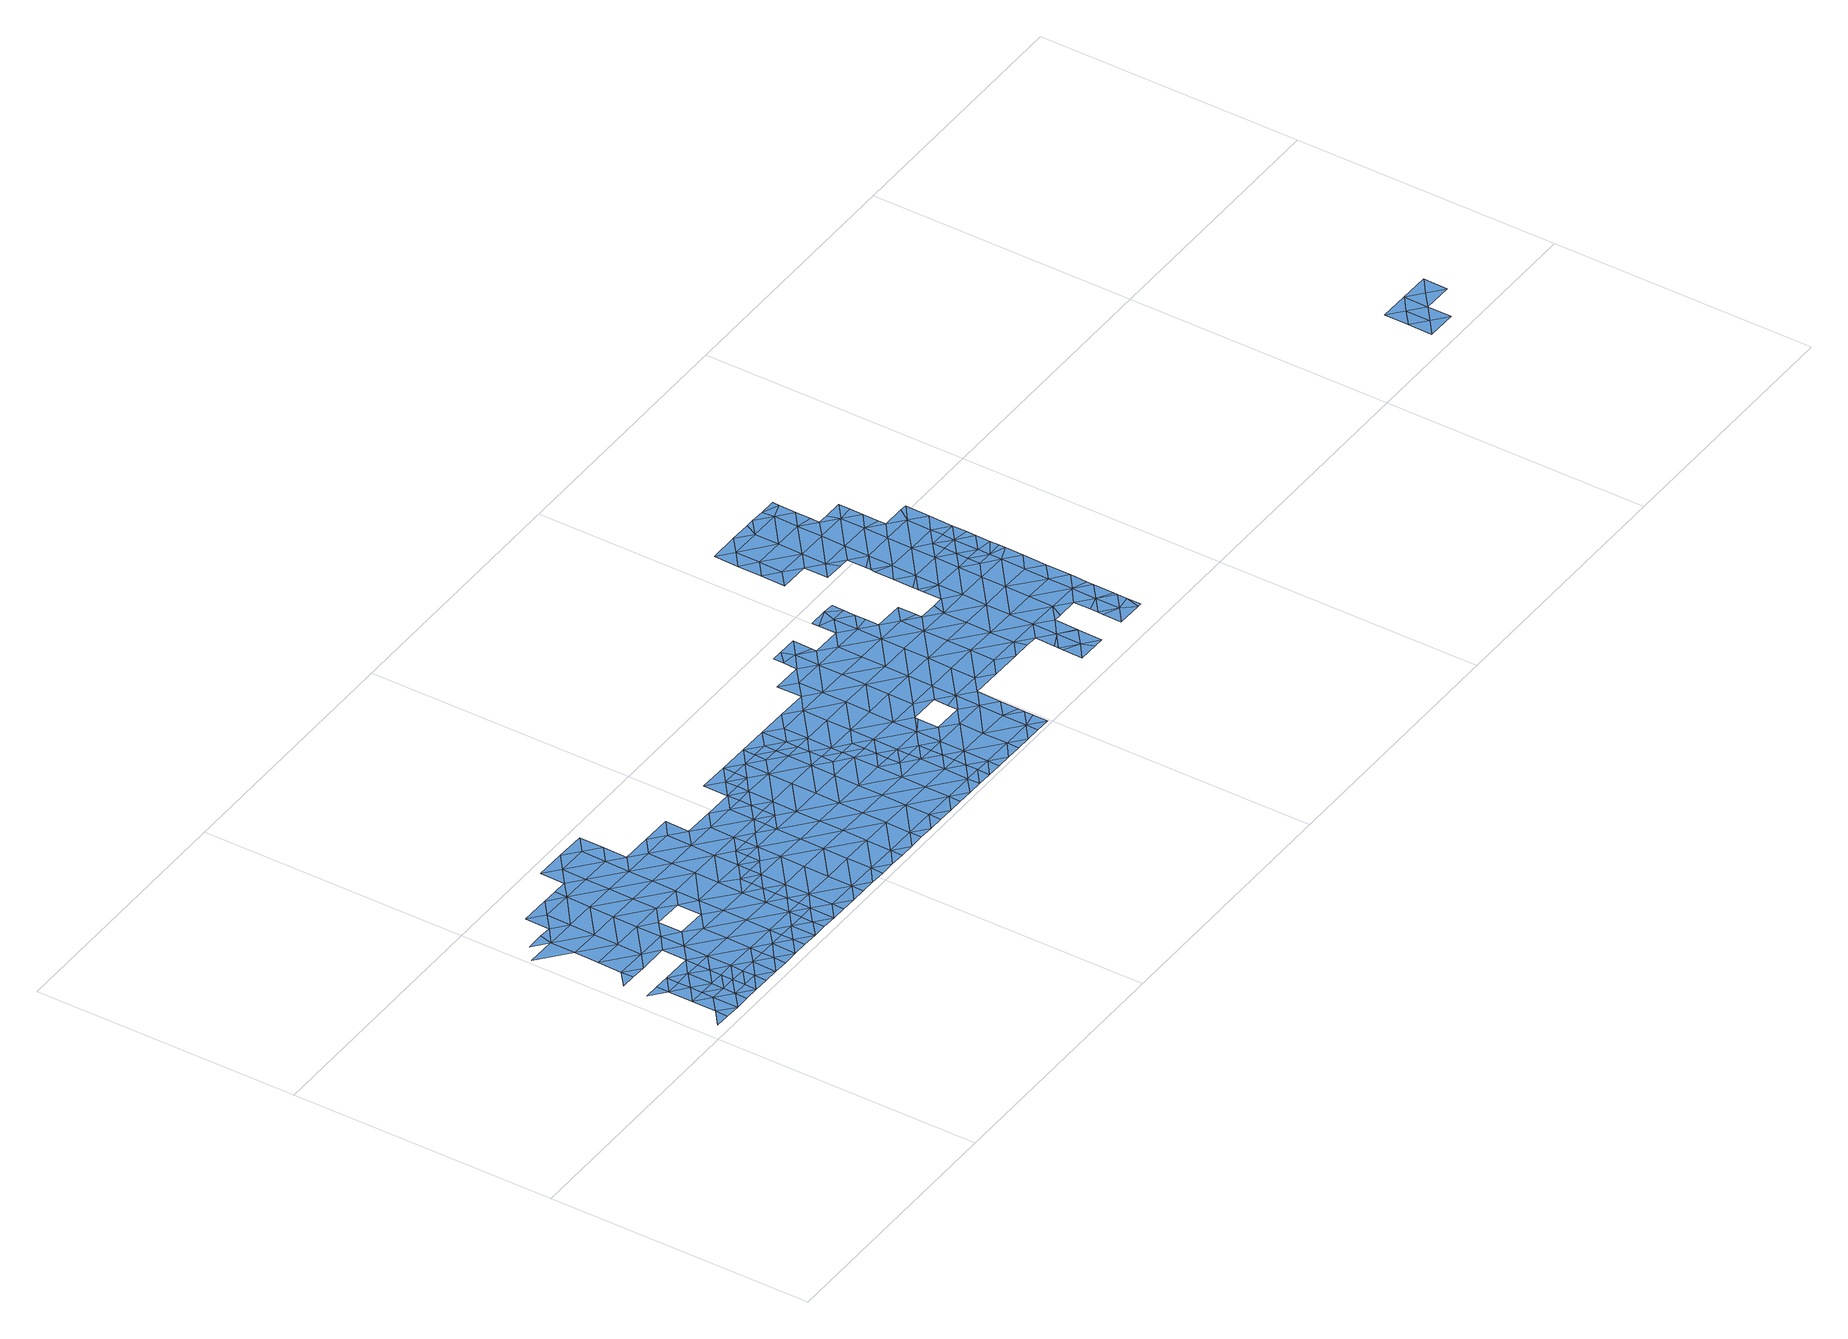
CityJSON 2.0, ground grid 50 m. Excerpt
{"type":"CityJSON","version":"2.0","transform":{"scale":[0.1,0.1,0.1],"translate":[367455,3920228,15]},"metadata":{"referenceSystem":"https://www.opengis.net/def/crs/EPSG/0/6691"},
"CityObjects":{
"waterbody1":{"type":"WaterBody","attributes":{"name":"9","class":"1140","function":"1","WaterBodyRiverFloodingRiskAttribute.description":"5","WaterBodyRiverFloodingRiskAttribute.rankOrg":"1","WaterBodyRiverFloodingRiskAttribute.adminType":"2","WaterBodyRiverFloodingRiskAttribute.scale":"L1"},"geometry":[{"type":"MultiSurface","lod":"1","boundaries":[[[0,1,2]],[[1,3,2]],[[3,4,2]],[[2,4,5]],[[6,7,8]],[[9,8,5]],[[10,9,5]],[[5,4,10]],[[3,11,4]],[[12,6,8]],[[13,12,8]],[[3,14,11]],[[15,16,17]],[[8,9,13]],[[18,4,11]],[[14,19,11]],[[15,17,20]],[[21,22,11]],[[21,11,19]],[[18,11,22]],[[20,23,15]],[[24,25,26]],[[27,15,23]],[[27,28,26]],[[29,30,24]],[[31,24,26]],[[20,32,23]],[[27,23,28]],[[33,22,34]],[[35,33,34]],[[22,36,34]],[[31,26,28]],[[29,24,37]],[[38,39,40]],[[41,37,24]],[[38,35,39]],[[35,34,39]],[[36,42,34]],[[40,43,32]],[[24,31,41]],[[40,39,43]],[[23,32,44]],[[45,46,37]],[[41,45,37]],[[47,34,42]],[[28,23,48]],[[32,43,44]],[[39,34,47]],[[48,23,44]],[[31,28,49]],[[31,50,41]],[[51,44,43]],[[47,42,52]],[[43,39,53]],[[54,46,45]],[[53,39,47]],[[28,48,49]],[[55,48,44]],[[51,55,44]],[[52,56,47]],[[57,43,53]],[[31,49,50]],[[51,43,57]],[[58,54,45]],[[45,41,58]],[[59,53,47]],[[58,41,50]],[[59,47,56]],[[60,48,55]],[[61,57,53]],[[49,48,60]],[[49,62,50]],[[51,57,63]],[[64,54,58]],[[59,56,65]],[[66,60,55]],[[61,53,59]],[[62,49,60]],[[67,63,57]],[[50,68,58]],[[65,69,59]],[[67,57,61]],[[64,58,70]],[[50,62,68]],[[71,62,60]],[[72,66,63]],[[66,71,60]],[[73,59,69]],[[70,58,74]],[[58,68,74]],[[63,67,72]],[[61,59,73]],[[62,75,68]],[[70,76,77]],[[71,66,72]],[[73,69,78]],[[67,61,79]],[[70,74,76]],[[79,61,73]],[[68,80,74]],[[62,71,75]],[[76,81,77]],[[78,82,73]],[[72,67,83]],[[83,67,79]],[[84,71,72]],[[80,68,75]],[[85,86,73]],[[85,73,82]],[[76,74,87]],[[79,73,86]],[[88,72,83]],[[87,74,80]],[[89,81,76]],[[90,91,79]],[[84,72,88]],[[75,71,84]],[[79,86,90]],[[92,80,75]],[[83,79,91]],[[89,76,87]],[[93,87,80]],[[94,95,83]],[[94,83,91]],[[88,83,95]],[[92,75,84]],[[80,96,93]],[[97,84,88]],[[96,80,92]],[[89,87,98]],[[87,93,98]],[[81,89,99]],[[88,95,100]],[[89,98,99]],[[100,95,101]],[[97,88,100]],[[92,84,97]],[[102,96,92]],[[103,93,96]],[[101,104,100]],[[102,92,97]],[[102,105,96]],[[104,106,100]],[[106,107,100]],[[100,107,97]],[[103,96,105]],[[108,102,97]],[[107,108,97]],[[109,103,105]],[[105,102,110]],[[108,111,102]],[[108,107,112]],[[109,105,110]],[[110,102,111]],[[112,113,108]],[[114,110,111]],[[113,115,108]],[[111,108,115]],[[115,116,111]],[[113,117,115]],[[114,111,116]],[[117,118,115]],[[119,120,115]],[[119,115,118]],[[121,114,116]],[[116,115,120]],[[122,116,120]],[[121,116,122]]]}]},
"waterbody2":{"type":"WaterBody","attributes":{"name":"9","class":"1140","function":"1","WaterBodyRiverFloodingRiskAttribute.description":"5","WaterBodyRiverFloodingRiskAttribute.rankOrg":"2","WaterBodyRiverFloodingRiskAttribute.adminType":"2","WaterBodyRiverFloodingRiskAttribute.scale":"L1"},"geometry":[{"type":"MultiSurface","lod":"1","boundaries":[[[38,40,123]],[[9,123,13]],[[18,33,124]],[[33,18,22]],[[12,123,40]],[[124,9,10]],[[9,124,123]],[[123,35,38]],[[123,124,35]],[[4,18,10]],[[12,13,123]],[[10,18,124]],[[124,33,35]]]}]},
"waterbody3":{"type":"WaterBody","attributes":{"name":"9","class":"1140","function":"1","WaterBodyRiverFloodingRiskAttribute.description":"5","WaterBodyRiverFloodingRiskAttribute.rankOrg":"2","WaterBodyRiverFloodingRiskAttribute.adminType":"2","WaterBodyRiverFloodingRiskAttribute.scale":"L1"},"geometry":[{"type":"MultiSurface","lod":"1","boundaries":[[[125,126,127]],[[126,128,127]],[[128,69,127]],[[69,128,129]],[[129,128,130]],[[131,132,133]],[[82,132,131]],[[132,82,129]],[[82,78,129]],[[95,94,134]],[[101,95,134]],[[106,104,135]],[[135,104,136]],[[104,134,136]],[[136,134,137]],[[134,91,137]],[[91,90,137]],[[90,86,137]],[[86,85,138]],[[85,82,138]],[[86,138,137]],[[139,137,138]],[[138,140,139]],[[138,141,140]],[[138,131,141]],[[142,141,131]],[[141,142,143]],[[144,145,146]],[[145,144,141]],[[141,144,147]],[[148,147,144]],[[148,149,147]],[[149,148,150]],[[151,150,148]],[[150,151,152]],[[151,153,152]],[[153,151,154]],[[155,154,156]],[[154,155,157]],[[158,156,144]],[[156,158,159]],[[160,161,162]],[[161,163,162]],[[162,163,164]],[[165,164,163]],[[165,166,164]],[[166,167,168]],[[19,169,170]],[[169,171,170]],[[170,21,19]],[[172,152,173]],[[173,174,172]],[[118,117,175]],[[120,119,176]],[[119,118,176]],[[176,174,177]],[[118,174,176]],[[175,174,118]],[[174,175,172]],[[172,175,178]],[[135,178,175]],[[135,175,113]],[[135,113,112]],[[179,180,181]],[[182,183,184]],[[185,122,120]],[[121,122,185]],[[186,121,185]],[[187,188,189]],[[190,187,189]],[[190,189,191]],[[192,191,193]],[[194,193,191]],[[193,194,195]],[[182,184,196]],[[197,196,184]],[[198,197,184]],[[199,197,198]],[[153,200,201]],[[21,36,22]],[[21,170,36]],[[42,36,170]],[[52,42,202]],[[160,162,154]],[[112,107,135]],[[117,113,175]],[[203,204,205]],[[204,203,206]],[[183,206,203]],[[206,183,201]],[[200,206,201]],[[206,200,181]],[[206,181,207]],[[207,181,180]],[[208,167,209]],[[167,208,168]],[[171,202,42]],[[56,52,202]],[[125,56,202]],[[65,56,127]],[[150,172,178]],[[201,173,152]],[[210,204,207]],[[207,211,210]],[[195,194,177]],[[195,177,212]],[[182,195,212]],[[182,212,173]],[[213,211,207]],[[185,120,176]],[[185,176,194]],[[185,194,214]],[[214,194,189]],[[189,215,214]],[[214,186,185]],[[215,189,188]],[[216,192,193]],[[194,191,189]],[[195,217,193]],[[177,194,176]],[[212,177,174]],[[174,173,212]],[[182,196,195]],[[196,218,195]],[[219,198,184]],[[219,184,203]],[[156,154,151]],[[218,217,195]],[[216,193,217]],[[220,192,216]],[[205,219,203]],[[183,203,184]],[[201,183,173]],[[182,173,183]],[[153,164,200]],[[168,200,164]],[[200,168,181]],[[221,181,168]],[[207,204,206]],[[180,213,207]],[[179,181,221]],[[208,221,168]],[[164,166,168]],[[153,162,164]],[[157,160,154]],[[159,155,156]],[[154,162,153]],[[153,201,152]],[[172,150,152]],[[148,156,151]],[[150,178,149]],[[136,149,178]],[[149,136,139]],[[147,149,140]],[[148,144,156]],[[146,158,144]],[[143,145,141]],[[141,147,140]],[[139,140,149]],[[137,139,136]],[[136,178,135]],[[107,106,135]],[[134,104,101]],[[94,91,134]],[[138,82,131]],[[133,142,131]],[[130,132,129]],[[78,69,129]],[[69,65,127]],[[56,125,127]],[[222,125,202]],[[171,222,202]],[[171,42,170]]]}]},
"waterbody4":{"type":"WaterBody","attributes":{"name":"9","class":"1140","function":"1","WaterBodyRiverFloodingRiskAttribute.description":"5","WaterBodyRiverFloodingRiskAttribute.rankOrg":"1","WaterBodyRiverFloodingRiskAttribute.adminType":"2","WaterBodyRiverFloodingRiskAttribute.scale":"L1"},"geometry":[{"type":"MultiSurface","lod":"1","boundaries":[[[215,223,214]],[[186,214,223]],[[121,186,223]],[[224,121,223]],[[215,188,223]],[[188,224,223]]]}]},
"waterbody5":{"type":"WaterBody","attributes":{"name":"9","class":"1140","function":"1","WaterBodyRiverFloodingRiskAttribute.description":"5","WaterBodyRiverFloodingRiskAttribute.rankOrg":"1","WaterBodyRiverFloodingRiskAttribute.adminType":"2","WaterBodyRiverFloodingRiskAttribute.scale":"L1"},"geometry":[{"type":"MultiSurface","lod":"1","boundaries":[[[225,226,227]],[[228,229,230]],[[230,231,232]],[[233,234,235]],[[236,233,237]],[[238,239,240]],[[237,233,241]],[[241,242,243]],[[240,244,238]],[[242,245,243]],[[246,245,247]],[[244,246,248]],[[249,250,251]],[[211,252,251]],[[253,252,180]],[[254,255,256]],[[225,257,255]],[[258,226,225]],[[259,253,260]],[[258,261,262]],[[263,264,260]],[[260,265,263]],[[265,221,208]],[[242,266,267]],[[268,266,242]],[[268,269,266]],[[235,269,268]],[[235,270,269]],[[271,270,235]],[[271,272,270]],[[272,271,273]],[[274,273,271]],[[275,273,274]],[[276,273,275]],[[277,276,275]],[[218,278,217]],[[279,280,281]],[[282,280,279]],[[280,282,283]],[[283,282,284]],[[282,285,284]],[[285,282,286]],[[286,282,287]],[[288,289,290]],[[291,220,216]],[[290,289,292]],[[293,288,290]],[[293,290,294]],[[294,290,295]],[[290,296,295]],[[290,297,296]],[[297,298,296]],[[299,296,298]],[[296,299,300]],[[192,301,190]],[[191,192,190]],[[302,199,303]],[[302,278,199]],[[197,199,278]],[[218,197,278]],[[196,197,218]],[[198,219,303]],[[304,305,306]],[[307,303,219]],[[250,303,251]],[[307,251,303]],[[308,275,309]],[[307,211,251]],[[210,211,307]],[[292,310,297]],[[297,310,311]],[[312,313,314]],[[311,310,315]],[[310,316,315]],[[316,312,315]],[[317,312,316]],[[312,317,313]],[[314,318,319]],[[320,319,318]],[[320,321,319]],[[320,322,321]],[[323,324,325]],[[326,324,323]],[[327,328,329]],[[328,330,329]],[[328,331,330]],[[331,332,333]],[[332,331,334]],[[335,332,334]],[[335,336,332]],[[337,336,335]],[[338,336,337]],[[336,338,339]],[[338,267,339]],[[338,340,267]],[[340,338,341]],[[342,340,341]],[[342,247,340]],[[247,342,250]],[[343,250,342]],[[250,343,302]],[[302,343,344]],[[344,343,341]],[[341,305,344]],[[305,341,337]],[[344,305,345]],[[345,305,304]],[[306,305,335]],[[346,306,335]],[[347,306,346]],[[304,306,347]],[[304,348,345]],[[349,345,348]],[[291,345,349]],[[345,291,350]],[[291,278,350]],[[291,217,278]],[[216,217,291]],[[192,220,301]],[[220,351,301]],[[349,351,220]],[[187,301,351]],[[301,187,190]],[[323,352,346]],[[323,346,335]],[[353,352,325]],[[213,252,211]],[[213,180,252]],[[180,179,253]],[[354,310,292]],[[355,310,354]],[[355,356,316]],[[316,356,357]],[[357,356,358]],[[220,291,349]],[[205,204,307]],[[198,303,199]],[[307,219,205]],[[204,210,307]],[[230,359,228]],[[256,360,254]],[[256,244,248]],[[255,244,256]],[[238,244,255]],[[238,255,257]],[[227,257,225]],[[179,221,253]],[[230,361,359]],[[361,230,232]],[[362,231,363]],[[231,362,232]],[[258,364,226]],[[364,258,365]],[[262,365,258]],[[229,366,230]],[[230,366,231]],[[367,231,366]],[[231,367,368]],[[231,368,234]],[[231,234,363]],[[363,234,233]],[[363,233,369]],[[369,233,236]],[[239,236,237]],[[239,237,240]],[[240,237,241]],[[240,241,243]],[[240,243,244]],[[244,243,245]],[[246,244,245]],[[370,249,251]],[[370,251,360]],[[252,360,251]],[[360,252,254]],[[254,252,253]],[[254,253,259]],[[254,259,255]],[[255,259,225]],[[225,259,258]],[[260,258,259]],[[371,300,299]],[[371,372,300]],[[373,374,298]],[[374,299,298]],[[375,373,298]],[[376,375,311]],[[375,376,377]],[[322,377,376]],[[329,378,379]],[[380,381,382]],[[380,383,381]],[[384,385,386]],[[384,387,385]],[[387,388,333]],[[389,333,388]],[[389,330,333]],[[378,330,389]],[[339,387,333]],[[387,339,385]],[[385,339,266]],[[390,385,266]],[[391,390,266]],[[391,392,390]],[[393,392,391]],[[391,394,393]],[[270,394,391]],[[270,395,394]],[[396,394,395]],[[397,394,396]],[[393,394,397]],[[398,393,397]],[[396,399,397]],[[399,396,400]],[[401,400,396]],[[402,403,404]],[[395,404,403]],[[404,395,272]],[[402,404,405]],[[405,404,406]],[[407,402,405]],[[396,403,401]],[[408,399,400]],[[408,409,399]],[[280,409,410]],[[283,399,409]],[[283,381,399]],[[411,381,283]],[[381,397,399]],[[381,383,397]],[[395,403,396]],[[386,385,390]],[[398,397,383]],[[411,382,381]],[[412,382,411]],[[372,412,411]],[[311,321,376]],[[298,311,375]],[[372,411,300]],[[300,411,284]],[[295,300,284]],[[295,296,300]],[[413,294,295]],[[285,413,295]],[[285,295,284]],[[284,411,283]],[[283,409,280]],[[282,279,287]],[[410,281,280]],[[414,275,308]],[[253,221,265]],[[309,275,415]],[[309,416,417]],[[417,418,309]],[[419,418,417]],[[420,418,419]],[[418,421,309]],[[422,421,418]],[[422,418,423]],[[421,424,309]],[[425,274,368]],[[368,274,234]],[[425,415,274]],[[416,309,415]],[[424,308,309]],[[253,265,260]],[[208,209,265]],[[426,265,209]],[[426,263,265]],[[264,261,260]],[[258,260,261]],[[414,277,275]],[[415,275,274]],[[271,234,274]],[[272,273,276]],[[395,270,272]],[[234,271,235]],[[269,270,391]],[[241,235,268]],[[233,235,241]],[[391,266,269]],[[241,268,242]],[[339,267,266]],[[341,338,337]],[[305,337,335]],[[336,339,332]],[[335,334,323]],[[332,339,333]],[[302,350,278]],[[329,330,378]],[[326,323,334]],[[323,325,352]],[[321,322,376]],[[321,315,319]],[[314,319,312]],[[330,331,333]],[[315,312,319]],[[315,321,311]],[[311,298,297]],[[292,297,290]],[[355,316,310]],[[317,316,357]],[[349,348,351]],[[350,344,345]],[[302,344,350]],[[303,250,302]],[[250,249,247]],[[249,246,247]],[[245,340,247]],[[340,245,242]],[[342,341,343]],[[340,242,267]],[[422,423,427]],[[423,418,420]],[[428,276,277]],[[428,429,276]],[[428,406,429]],[[404,272,429]],[[406,404,429]],[[429,272,276]]]}]},
"waterbody6":{"type":"WaterBody","attributes":{"name":"9","class":"1140","function":"1","WaterBodyRiverFloodingRiskAttribute.description":"5","WaterBodyRiverFloodingRiskAttribute.rankOrg":"2","WaterBodyRiverFloodingRiskAttribute.adminType":"2","WaterBodyRiverFloodingRiskAttribute.scale":"L1"},"geometry":[{"type":"MultiSurface","lod":"1","boundaries":[[[430,431,432]],[[430,433,431]],[[433,430,434]],[[401,402,431]],[[402,432,431]],[[407,432,402]],[[403,402,401]],[[281,410,433]],[[410,409,433]],[[408,400,433]],[[409,408,433]],[[433,400,431]],[[281,433,434]],[[400,401,431]]]}]},
"waterbody7":{"type":"WaterBody","attributes":{"name":"9","class":"1140","function":"1","WaterBodyRiverFloodingRiskAttribute.description":"5","WaterBodyRiverFloodingRiskAttribute.rankOrg":"1","WaterBodyRiverFloodingRiskAttribute.adminType":"2","WaterBodyRiverFloodingRiskAttribute.scale":"L1"},"geometry":[{"type":"MultiSurface","lod":"1","boundaries":[[[435,436,437]],[[438,435,439]],[[439,435,440]],[[441,437,436]],[[442,440,437]],[[442,437,441]],[[442,441,443]],[[440,442,444]],[[440,435,437]],[[438,439,445]],[[445,439,440]],[[442,443,444]]]}]}
},
"vertices":[
[32,21,8],[60,21,8],[61,44,8],[89,20,8],[89,67,8],[61,90,8],[62,160,8],[34,160,8],[62,136,8],[90,113,8],[90,90,8],[117,43,8],[91,159,8],[90,136,8],[117,20,8],[63,229,8],[35,206,8],[63,206,8],[118,66,8],[145,20,8],[91,205,8],[146,43,8],[146,66,8],[120,228,8],[65,368,8],[9,368,8],[65,321,8],[64,275,8],[121,274,8],[71,391,8],[37,391,8],[121,320,8],[148,205,8],[146,89,8],[175,89,8],[147,112,8],[174,65,8],[94,390,8],[147,135,8],[175,135,8],[147,158,8],[122,367,8],[203,65,8],[176,181,8],[177,227,8],[123,413,8],[95,436,8],[231,88,8],[177,273,8],[178,320,8],[179,366,8],[205,204,8],[231,65,8],[232,134,8],[151,436,8],[205,250,8],[260,64,8],[233,180,8],[180,412,8],[288,87,8],[234,273,8],[289,133,8],[235,319,8],[262,203,8],[181,435,8],[288,64,8],[262,249,8],[290,179,8],[236,365,8],[316,63,8],[208,435,8],[291,272,8],[290,226,8],[345,86,8],[236,411,8],[292,318,8],[237,457,8],[209,481,8],[345,63,8],[346,132,8],[292,364,8],[266,480,8],[373,63,8],[346,178,8],[348,271,8],[373,86,8],[374,109,8],[293,410,8],[347,225,8],[294,457,8],[374,132,8],[374,155,8],[348,317,8],[321,387,8],[375,178,8],[375,201,8],[349,363,8],[404,270,8],[322,433,8],[322,479,8],[404,224,8],[403,201,8],[405,316,8],[378,386,8],[432,200,8],[406,363,8],[432,223,8],[432,247,8],[461,269,8],[435,385,8],[434,339,8],[462,315,8],[461,246,8],[489,246,8],[491,338,8],[518,268,8],[519,315,8],[518,245,8],[546,245,8],[546,268,8],[547,291,8],[547,337,8],[547,314,8],
[119,136,8],[118,89,8],
[259,18,8],[287,18,8],[288,41,8],[316,17,8],[344,40,8],[344,17,8],[401,39,8],[372,16,8],[401,16,8],[403,178,8],[461,223,8],[460,177,8],[402,131,8],[402,85,8],[459,131,8],[458,84,8],[458,38,8],[429,15,8],[457,15,8],[515,37,8],[486,15,8],[514,14,8],[515,84,8],[572,83,8],[516,130,8],[573,129,8],[629,82,8],[629,128,8],[685,81,8],[628,36,8],[599,13,8],[571,36,8],[628,13,8],[543,14,8],[571,13,8],[656,12,8],[684,12,8],[685,35,8],[713,11,8],[742,34,8],[741,11,8],[770,10,8],[798,10,8],[798,33,8],[174,19,8],[174,42,8],[202,19,8],[573,175,8],[630,174,8],[574,221,8],[517,222,8],[575,268,8],[631,267,8],[517,176,8],[827,79,8],[828,102,8],[799,79,8],[687,220,8],[687,173,8],[744,219,8],[575,314,8],[576,337,8],[662,382,8],[605,383,8],[633,359,8],[661,359,8],[661,336,8],[689,335,8],[689,312,8],[632,313,8],[688,266,8],[716,242,8],[745,242,8],[773,218,8],[773,242,8],[742,80,8],[686,127,8],[231,42,8],[744,173,8],[772,149,8],[772,172,8],[743,126,8],[800,126,8],[827,33,8],[826,10,8],[800,149,8],[828,148,8],[631,221,8],[828,125,8],[604,336,8],[604,360,8],[717,312,8],[717,289,8],[717,265,8],[772,195,8],[718,335,8],[827,56,8],[230,18,8],
[576,360,8],[548,384,8],
[969,77,8],[997,53,8],[997,65,8],[1204,50,8],[1224,50,8],[1196,73,8],[1197,120,8],[1168,97,8],[1141,167,8],[1198,166,8],[1141,213,8],[1112,144,8],[1084,168,8],[999,146,8],[1055,145,8],[1027,168,8],[1085,214,8],[1029,261,8],[1028,215,8],[971,169,8],[971,215,8],[943,193,8],[914,216,8],[942,166,8],[886,194,8],[858,217,8],[857,171,8],[856,125,8],[856,79,8],[913,124,8],[970,123,8],[942,147,8],[998,100,8],[969,31,8],[912,78,8],[912,31,8],[940,8,8],[968,8,8],[883,9,8],[911,8,8],[855,32,8],[1086,306,8],[1029,307,8],[1085,260,8],[1142,259,8],[1199,258,8],[1198,212,8],[1256,258,8],[1255,211,8],[1254,165,8],[1311,164,8],[1312,210,8],[1340,187,8],[745,265,8],[1344,464,8],[1315,442,8],[1343,418,8],[1316,488,8],[1258,442,8],[1259,489,8],[1288,511,8],[1332,511,8],[1345,510,8],[1289,604,8],[1253,604,8],[1260,581,8],[746,311,8],[1232,605,8],[1289,583,8],[1288,557,8],[1260,535,8],[1203,536,8],[1204,582,8],[1146,536,8],[1174,513,8],[1202,489,8],[690,358,8],[802,264,8],[801,218,8],[832,379,8],[860,356,8],[860,402,8],[800,172,8],[1339,141,8],[1310,118,8],[1204,628,8],[1147,583,8],[1148,675,8],[1160,698,8],[1120,699,8],[1148,629,8],[1205,674,8],[1177,698,8],[1064,699,8],[1092,676,8],[1063,653,8],[1091,630,8],[1062,607,8],[918,447,8],[947,470,8],[911,471,8],[946,433,8],[1003,469,8],[1003,457,8],[1039,469,8],[1031,446,8],[1003,423,8],[974,400,8],[1031,399,8],[946,424,8],[917,401,8],[973,354,8],[917,355,8],[973,308,8],[1030,353,8],[972,262,8],[916,309,8],[915,263,8],[858,263,8],[859,310,8],[803,357,8],[889,425,8],[832,426,8],[775,380,8],[746,357,8],[802,310,8],[718,381,8],[890,451,8],[890,471,8],[1233,622,8],[1233,651,8],[1234,684,8],[1203,697,8],[1234,697,8],[1167,51,8],[885,147,8],[1168,88,8],[1168,106,8],[1169,143,8],[997,36,8],[997,7,8],[1225,96,8],[1225,98,8],[1226,142,8],[1146,144,8],[886,188,8],[1174,477,8],[1174,467,8],[1118,514,8],[1155,513,8],[1118,560,8],[1090,584,8],[1061,561,8],[1060,445,8],[1060,468,8],[1172,384,8],[1201,397,8],[1173,421,8],[1172,374,8],[1115,375,8],[1087,352,8],[1115,340,8],[1059,376,8],[1059,402,8],[1059,422,8],[1115,329,8],[1143,305,8],[1150,328,8],[1172,328,8],[1200,305,8],[1256,304,8],[1257,350,8],[1200,351,8],[1172,362,8],[1258,396,8],[1286,373,8],[1285,350,8],[1313,326,8],[1285,326,8],[1313,303,8],[1342,314,8],[1341,279,8],[1342,326,8],[1286,396,8],[1286,419,8],[1315,418,8],[1202,443,8],[1173,457,8],[1288,526,8],[1339,154,8],[1282,142,8],[1282,109,8],[1282,95,8],[1310,72,8],[1281,84,8],[1281,49,8],[1338,94,8],[1338,75,8],[1330,48,8],[1338,101,8],[1241,142,8],[855,9,8],[1338,48,8],[1340,233,8],[1312,257,8],
[1342,372,8],[1314,349,8],[1342,345,8],[1314,395,8],[1343,390,8],
[2247,127,11],[2190,128,11],[2218,105,11],[2304,126,11],[2275,104,11],[2246,81,11],[2190,82,11],[2218,58,11],[2189,36,11],[2246,35,11],[2303,80,11]
]}
